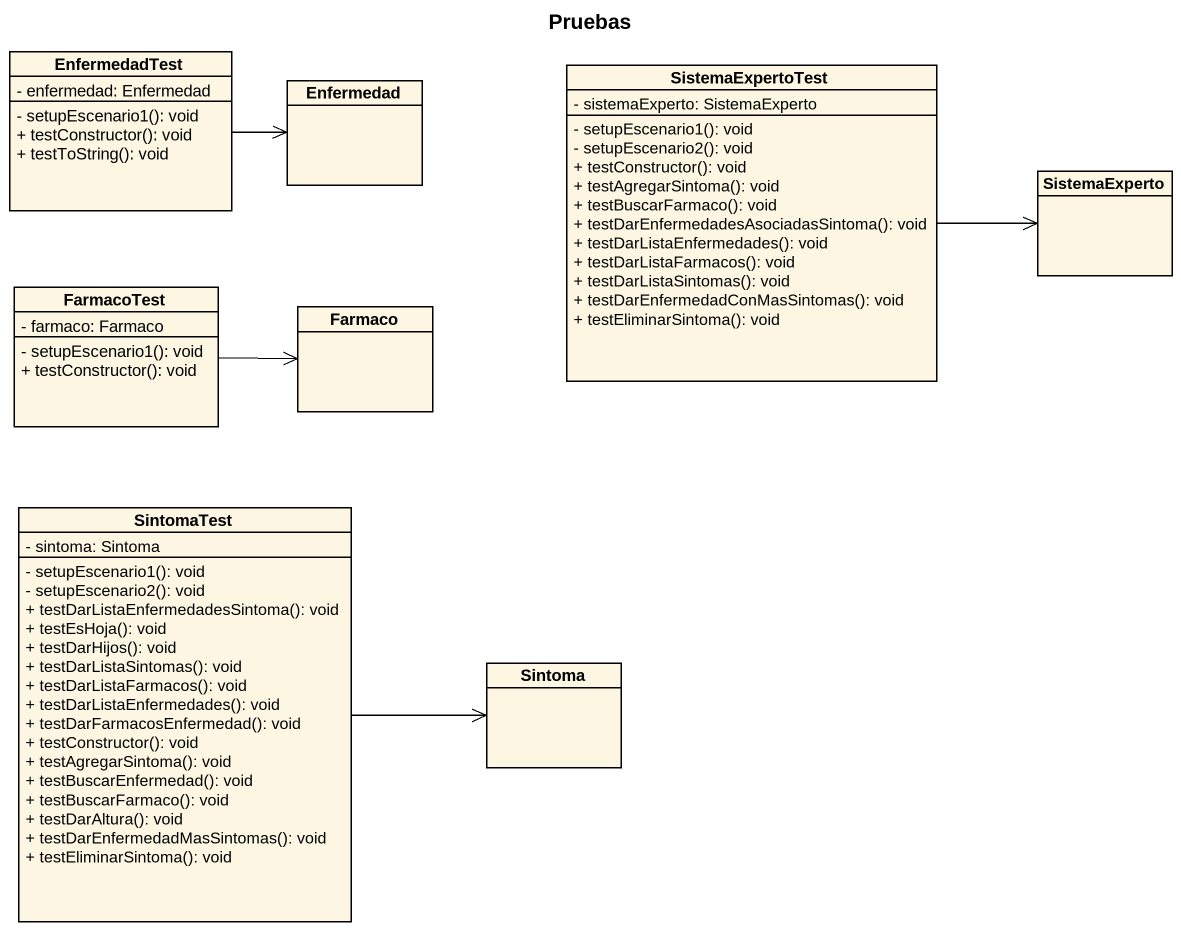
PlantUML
@startuml
title Pruebas
hide circle
hide empty members
skinparam classAttributeIconSize 0
class EnfermedadTest {
  - enfermedad: Enfermedad
  - setupEscenario1(): void
  + testConstructor(): void
  + testToString(): void
}
class Enfermedad
class SistemaExpertoTest {
  - sistemaExperto: SistemaExperto
  - setupEscenario1(): void
  - setupEscenario2(): void
  + testConstructor(): void
  + testAgregarSintoma(): void
  + testBuscarFarmaco(): void
  + testDarEnfermedadesAsociadasSintoma(): void
  + testDarListaEnfermedades(): void
  + testDarListaFarmacos(): void
  + testDarListaSintomas(): void
  + testDarEnfermedadConMasSintomas(): void
  + testEliminarSintoma(): void
}
class SistemaExperto
class FarmacoTest {
  - farmaco: Farmaco
  - setupEscenario1(): void
  + testConstructor(): void
}
class Farmaco
class SintomaTest {
  - sintoma: Sintoma
  - setupEscenario1(): void
  - setupEscenario2(): void
  + testDarListaEnfermedadesSintoma(): void
  + testEsHoja(): void
  + testDarHijos(): void
  + testDarListaSintomas(): void
  + testDarListaFarmacos(): void
  + testDarListaEnfermedades(): void
  + testDarFarmacosEnfermedad(): void
  + testConstructor(): void
  + testAgregarSintoma(): void
  + testBuscarEnfermedad(): void
  + testBuscarFarmaco(): void
  + testDarAltura(): void
  + testDarEnfermedadMasSintomas(): void
  + testEliminarSintoma(): void
}
class Sintoma
EnfermedadTest -right-> Enfermedad
SistemaExpertoTest -right-> SistemaExperto
FarmacoTest -right-> Farmaco
SintomaTest -right-> Sintoma
@enduml
